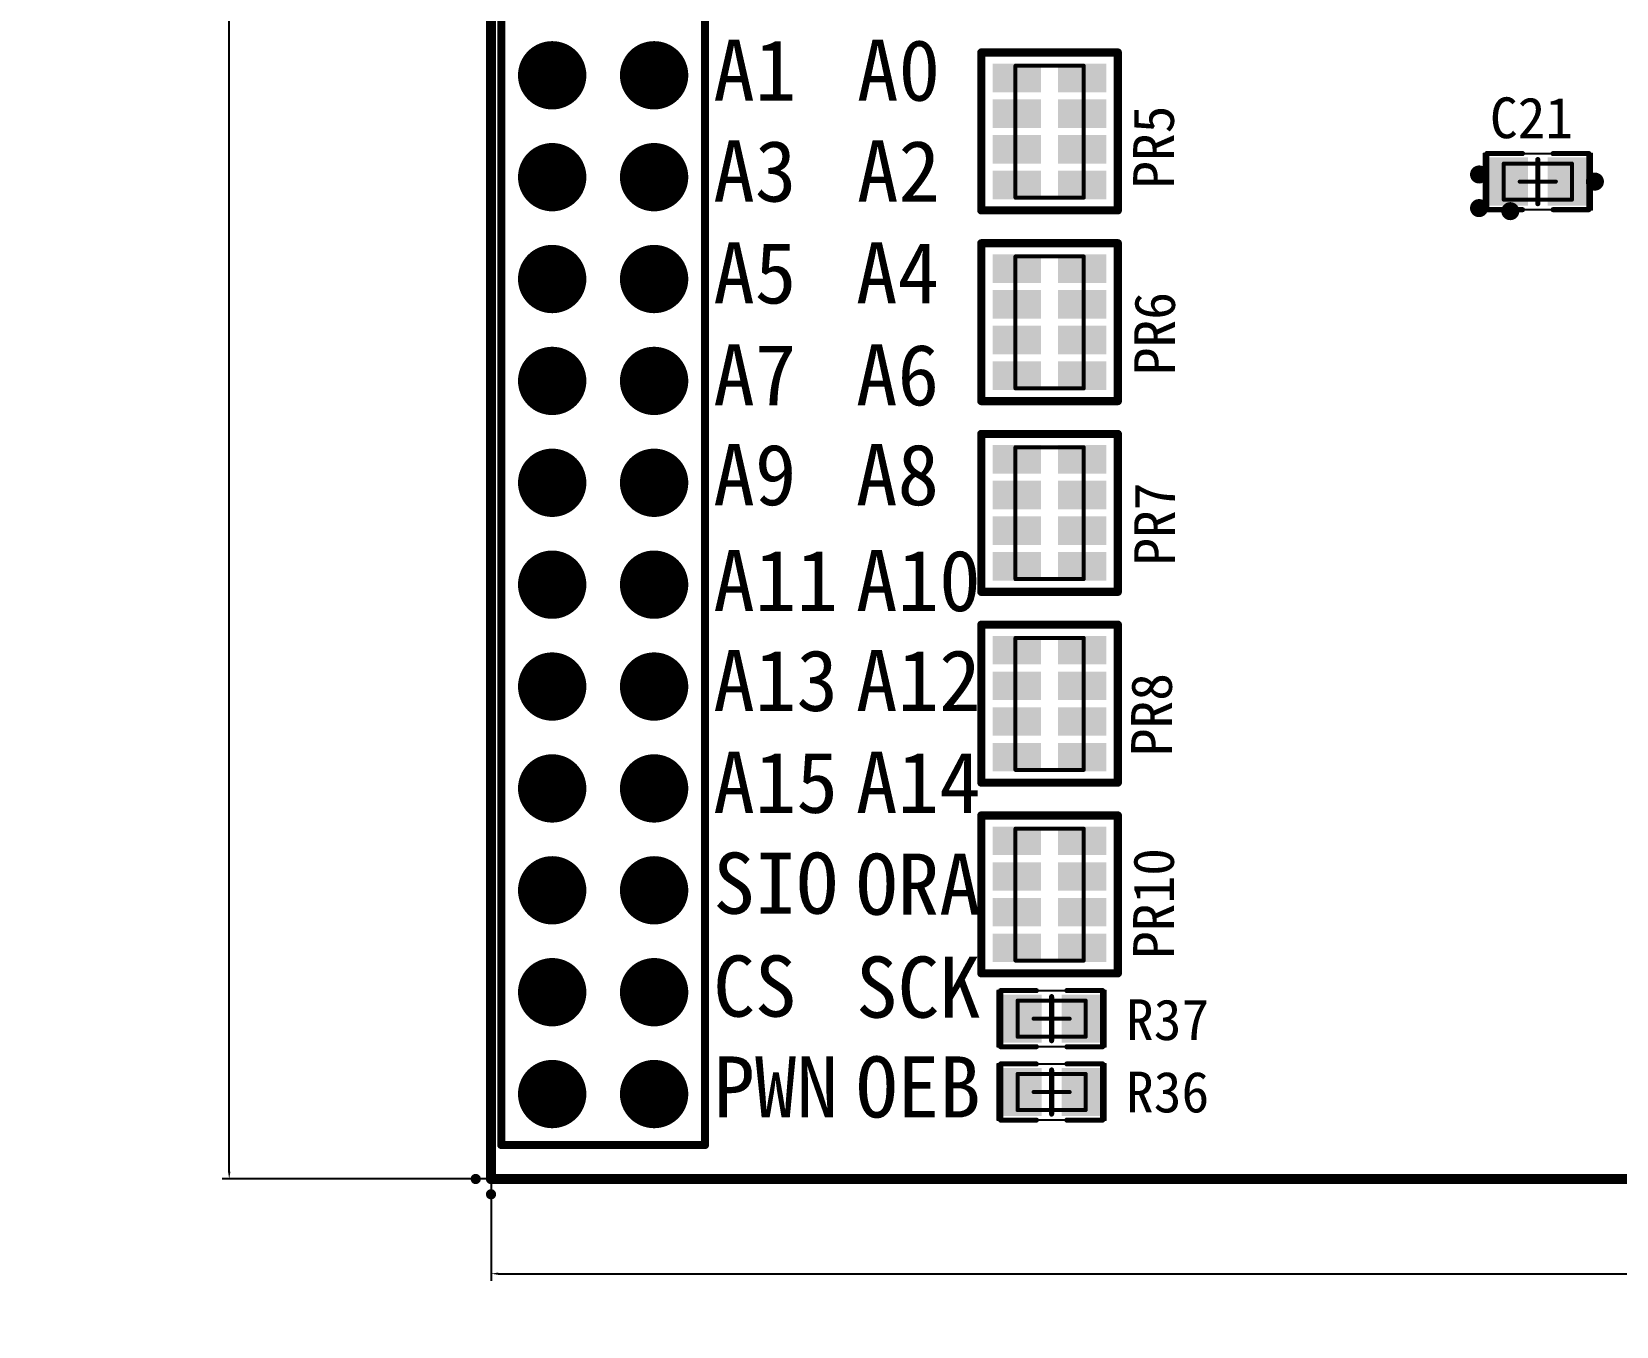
# Model space of a CAD drawing. Extents: x 75 to 173, y 40 to 188.
# Drawn here: x 74.89 to 114.38, y 40.02 to 72.29 of the extents above; entities that cross this region are included whole.
import ezdxf

# ---------------------------------------------------------------- set-up
doc = ezdxf.new("R2010")
doc.units = 0
doc.header["$MEASUREMENT"] = 0
doc.layers.get('0').update_dxf_attribs({"linetype": 'CONTINUOUS'})
doc.layers.get('Defpoints').update_dxf_attribs({"linetype": 'CONTINUOUS'})
for name, color, linetype in [('BOTTOMOVERLAY', 54, 'CONTINUOUS'), ('BOTTOMSOLDER', 6, 'CONTINUOUS'), ('DRILLDRAWING', 1, 'CONTINUOUS'), ('KEEPOUTLAYER', 6, 'CONTINUOUS'), ('MECHANICAL1', 6, 'CONTINUOUS'), ('MECHANICAL13', 56, 'CONTINUOUS'), ('MECHANICAL15', 56, 'CONTINUOUS'), ('MULTILAYER', 9, 'CONTINUOUS'), ('TOPOVERLAY', 2, 'CONTINUOUS'), ('TOPPASTE', 8, 'CONTINUOUS'), ('TOPSOLDER', 216, 'CONTINUOUS')]:
    doc.layers.add(name, color=color, linetype=linetype)
doc.dimstyles.get("Standard").update_dxf_attribs({"dimtxt": 0.18, "dimasz": 0.18, "dimexe": 0.18, "dimexo": 0.0625, "dimgap": 0.09, "dimtad": 0, "dimtih": 1, "dimtoh": 1, "dimdec": 4, "dimzin": 0, "dimdsep": 46, "dimtxsty": 'STANDARD', "dimcen": 0.09, "dimadec": 0, "dimazin": 0, "dimtfac": 1, "dimtdec": 4, "dimtofl": 0, "dimtmove": 0, "dimatfit": 0, "dimfxl": 1, "dimtolj": 1, "dimtzin": 0, "dimarcsym": 0})

# ---------------------------------------------------------------- blocks, each defined once
blk = doc.blocks.new('R0603_1')
at = {"layer": 'MECHANICAL13', "const_width": 0.1}
for points in [[(-0.850001, 0.449999), (0.849998, 0.449999)], [(-0.850001, -0.450002), (-0.850001, 0.449999)], [(0.849998, -0.450002), (0.849998, 0.449999)], [(-0.850001, -0.450002), (0.849998, -0.450002)]]:
    blk.add_lwpolyline(points, dxfattribs=at)
at = {"layer": 'MECHANICAL13', "const_width": 0.05}
for points in [[(-0.875, 0.449999, 1), (-0.825002, 0.449999, 1)], [(-0.875, 0.449999, 1), (-0.825002, 0.449999, 1)], [(0.825, 0.449999, 1), (0.874997, 0.449999, 1)], [(0.825, 0.449999, 1), (0.874997, 0.449999, 1)], [(-0.875, -0.450002, 1), (-0.825002, -0.450002, 1)], [(-0.875, -0.450002, 1), (-0.825002, -0.450002, 1)], [(0.825, -0.450002, 1), (0.874997, -0.450002, 1)], [(0.825, -0.450002, 1), (0.874997, -0.450002, 1)]]:
    blk.add_lwpolyline(points, format="xyb", close=True, dxfattribs=at)
at = {"layer": 'MECHANICAL15'}
for points, const_width in [([(-1.35, -0.700001), (-1.35, 0.700001)], 0.05), ([(-1.35, 0.700001), (1.35, 0.700001)], 0.05), ([(0, -0.450002), (0, 0.449999)], 0.1), ([(1.35, -0.700001), (1.35, 0.700001)], 0.05), ([(-0.450002, 0), (0.449999, 0)], 0.1), ([(-1.35, -0.700001), (1.35, -0.700001)], 0.05)]:
    blk.add_lwpolyline(points, dxfattribs=dict(at, const_width=const_width))
for points, const_width in [([(-1.362499, 0.700001, 1), (-1.3375, 0.700001, 1)], 0.024999), ([(-1.362499, 0.700001, 1), (-1.3375, 0.700001, 1)], 0.024999), ([(-0.024999, 0.449999, 1), (0.024999, 0.449999, 1)], 0.05), ([(1.3375, 0.700001, 1), (1.362499, 0.700001, 1)], 0.024999), ([(1.3375, 0.700001, 1), (1.362499, 0.700001, 1)], 0.024999), ([(-0.475, 0, 1), (-0.425003, 0, 1)], 0.05), ([(0.425, 0, 1), (0.474998, 0, 1)], 0.05), ([(-1.362499, -0.700001, 1), (-1.3375, -0.700001, 1)], 0.024999), ([(-1.362499, -0.700001, 1), (-1.3375, -0.700001, 1)], 0.024999), ([(-0.024999, -0.450002, 1), (0.024999, -0.450002, 1)], 0.05), ([(1.3375, -0.700001, 1), (1.362499, -0.700001, 1)], 0.024999), ([(1.3375, -0.700001, 1), (1.362499, -0.700001, 1)], 0.024999)]:
    blk.add_lwpolyline(points, format="xyb", close=True, dxfattribs=dict(at, const_width=const_width))
at = {"layer": 'TOPOVERLAY', "const_width": 0.127}
for points in [[(-1.27, 0.700001), (-0.381, 0.700001)], [(-1.27, -0.700001), (-1.27, 0.700001)], [(0, -0.549999), (0, 0.549999)], [(0.381, 0.700001), (1.27, 0.700001)], [(1.27, -0.700001), (1.27, 0.700001)], [(-1.27, -0.700001), (-0.381, -0.700001)], [(0.381, -0.700001), (1.27, -0.700001)]]:
    blk.add_lwpolyline(points, dxfattribs=at)
at = {"layer": 'TOPOVERLAY', "const_width": 0.0635}
for points in [[(-1.30175, 0.700001, 1), (-1.23825, 0.700001, 1)], [(-1.30175, 0.700001, 1), (-1.23825, 0.700001, 1)], [(-0.41275, 0.700001, 1), (-0.34925, 0.700001, 1)], [(-0.03175, 0.549999, 1), (0.03175, 0.549999, 1)], [(0.34925, 0.700001, 1), (0.41275, 0.700001, 1)], [(1.23825, 0.700001, 1), (1.30175, 0.700001, 1)], [(1.23825, 0.700001, 1), (1.30175, 0.700001, 1)], [(-1.30175, -0.700001, 1), (-1.23825, -0.700001, 1)], [(-1.30175, -0.700001, 1), (-1.23825, -0.700001, 1)], [(-0.41275, -0.700001, 1), (-0.34925, -0.700001, 1)], [(-0.03175, -0.549999, 1), (0.03175, -0.549999, 1)], [(0.34925, -0.700001, 1), (0.41275, -0.700001, 1)], [(1.23825, -0.700001, 1), (1.30175, -0.700001, 1)], [(1.23825, -0.700001, 1), (1.30175, -0.700001, 1)]]:
    blk.add_lwpolyline(points, format="xyb", close=True, dxfattribs=at)
at = {"layer": 'TOPPASTE'}
for points in [[(-0.350002, -0.499999), (-0.350002, 0.499999), (-1.15, -0.499999), (-1.15, 0.499999)], [(1.149998, -0.499999), (1.149998, 0.499999), (0.349999, -0.499999), (0.349999, 0.499999)]]:
    blk.add_solid(points, dxfattribs=at)
at = {"layer": 'TOPSOLDER'}
for points in [[(-0.248402, -0.601599), (-0.248402, 0.601599), (-1.2516, -0.601599), (-1.2516, 0.601599)], [(1.251598, -0.601599), (1.251598, 0.601599), (0.248399, -0.601599), (0.248399, 0.601599)]]:
    blk.add_solid(points, dxfattribs=at)
blk = doc.blocks.new('PR4_0603_2')
at = {"layer": 'MECHANICAL13', "const_width": 0.1}
for points in [[(1.651, 0.85008), (-1.6383, 0.85008)], [(-1.6383, -0.84992), (-1.6383, 0.85008)], [(1.651, -0.84992), (1.651, 0.85008)], [(1.651, -0.84992), (-1.6383, -0.84992)]]:
    blk.add_lwpolyline(points, dxfattribs=at)
at = {"layer": 'MECHANICAL13', "const_width": 0.05}
for points in [[(-1.663299, 0.85008, 1), (-1.613301, 0.85008, 1)], [(-1.663299, 0.85008, 1), (-1.613301, 0.85008, 1)], [(1.626001, 0.85008, 1), (1.675999, 0.85008, 1)], [(1.626001, 0.85008, 1), (1.675999, 0.85008, 1)], [(-1.663299, -0.84992, 1), (-1.613301, -0.84992, 1)], [(-1.663299, -0.84992, 1), (-1.613301, -0.84992, 1)], [(1.626001, -0.84992, 1), (1.675999, -0.84992, 1)], [(1.626001, -0.84992, 1), (1.675999, -0.84992, 1)]]:
    blk.add_lwpolyline(points, format="xyb", close=True, dxfattribs=at)
at = {"layer": 'TOPOVERLAY', "const_width": 0.2032}
for points in [[(1.9685, 1.7018), (-1.9685, 1.7018)], [(-1.9685, -1.7018), (-1.9685, 1.7018)], [(1.9685, -1.7018), (1.9685, 1.7018)], [(1.9685, -1.7018), (-1.9685, -1.7018)]]:
    blk.add_lwpolyline(points, dxfattribs=at)
at = {"layer": 'TOPOVERLAY', "const_width": 0.1016}
for points in [[(-2.0193, 1.7018, 1), (-1.9177, 1.7018, 1)], [(-2.0193, 1.7018, 1), (-1.9177, 1.7018, 1)], [(1.9177, 1.7018, 1), (2.0193, 1.7018, 1)], [(1.9177, 1.7018, 1), (2.0193, 1.7018, 1)], [(-2.0193, -1.7018, 1), (-1.9177, -1.7018, 1)], [(-2.0193, -1.7018, 1), (-1.9177, -1.7018, 1)], [(1.9177, -1.7018, 1), (2.0193, -1.7018, 1)], [(1.9177, -1.7018, 1), (2.0193, -1.7018, 1)]]:
    blk.add_lwpolyline(points, format="xyb", close=True, dxfattribs=at)
at = {"layer": 'TOPPASTE'}
for points in [[(-1.0795, 0.312804), (-1.0795, 1.312802), (-1.5875, 0.312804), (-1.5875, 1.312802)], [(-0.1905, 0.312801), (-0.1905, 1.312799), (-0.6985, 0.312801), (-0.6985, 1.312799)], [(0.6985, 0.312801), (0.6985, 1.312799), (0.1905, 0.312801), (0.1905, 1.312799)], [(1.587503, 0.312801), (1.587503, 1.312799), (1.079503, 0.312801), (1.079503, 1.312799)], [(-1.0795, -1.312799), (-1.0795, -0.312801), (-1.5875, -1.312799), (-1.5875, -0.312801)], [(-0.1905, -1.312799), (-0.1905, -0.312801), (-0.6985, -1.312799), (-0.6985, -0.312801)], [(0.6985, -1.312799), (0.6985, -0.312801), (0.1905, -1.312799), (0.1905, -0.312801)], [(1.5875, -1.312799), (1.5875, -0.312801), (1.0795, -1.312799), (1.0795, -0.312801)]]:
    blk.add_solid(points, dxfattribs=at)
at = {"layer": 'TOPSOLDER'}
for points in [[(-0.9779, 0.211204), (-0.9779, 1.414402), (-1.6891, 0.211204), (-1.6891, 1.414402)], [(-0.0889, 0.211201), (-0.0889, 1.414399), (-0.8001, 0.211201), (-0.8001, 1.414399)], [(0.8001, 0.211201), (0.8001, 1.414399), (0.0889, 0.211201), (0.0889, 1.414399)], [(1.689103, 0.211201), (1.689103, 1.414399), (0.977903, 0.211201), (0.977903, 1.414399)], [(-0.9779, -1.414399), (-0.9779, -0.211201), (-1.6891, -1.414399), (-1.6891, -0.211201)], [(-0.0889, -1.414399), (-0.0889, -0.211201), (-0.8001, -1.414399), (-0.8001, -0.211201)], [(0.8001, -1.414399), (0.8001, -0.211201), (0.0889, -1.414399), (0.0889, -0.211201)], [(1.6891, -1.414399), (1.6891, -0.211201), (0.9779, -1.414399), (0.9779, -0.211201)]]:
    blk.add_solid(points, dxfattribs=at)
blk = doc.blocks.new('PR4_0603_4')
at = {"layer": 'MECHANICAL13', "const_width": 0.1}
for points in [[(1.651, 0.85008), (-1.6383, 0.85008)], [(-1.6383, -0.84992), (-1.6383, 0.85008)], [(1.651, -0.84992), (1.651, 0.85008)], [(1.651, -0.84992), (-1.6383, -0.84992)]]:
    blk.add_lwpolyline(points, dxfattribs=at)
at = {"layer": 'MECHANICAL13', "const_width": 0.05}
for points in [[(-1.663299, 0.85008, 1), (-1.613301, 0.85008, 1)], [(-1.663299, 0.85008, 1), (-1.613301, 0.85008, 1)], [(1.626001, 0.85008, 1), (1.675999, 0.85008, 1)], [(1.626001, 0.85008, 1), (1.675999, 0.85008, 1)], [(-1.663299, -0.84992, 1), (-1.613301, -0.84992, 1)], [(-1.663299, -0.84992, 1), (-1.613301, -0.84992, 1)], [(1.626001, -0.84992, 1), (1.675999, -0.84992, 1)], [(1.626001, -0.84992, 1), (1.675999, -0.84992, 1)]]:
    blk.add_lwpolyline(points, format="xyb", close=True, dxfattribs=at)
at = {"layer": 'TOPOVERLAY', "const_width": 0.2032}
for points in [[(1.9685, 1.7018), (-1.9685, 1.7018)], [(-1.9685, -1.7018), (-1.9685, 1.7018)], [(1.9685, -1.7018), (1.9685, 1.7018)], [(1.9685, -1.7018), (-1.9685, -1.7018)]]:
    blk.add_lwpolyline(points, dxfattribs=at)
at = {"layer": 'TOPOVERLAY', "const_width": 0.1016}
for points in [[(-2.0193, 1.7018, 1), (-1.9177, 1.7018, 1)], [(-2.0193, 1.7018, 1), (-1.9177, 1.7018, 1)], [(1.9177, 1.7018, 1), (2.0193, 1.7018, 1)], [(1.9177, 1.7018, 1), (2.0193, 1.7018, 1)], [(-2.0193, -1.7018, 1), (-1.9177, -1.7018, 1)], [(-2.0193, -1.7018, 1), (-1.9177, -1.7018, 1)], [(1.9177, -1.7018, 1), (2.0193, -1.7018, 1)], [(1.9177, -1.7018, 1), (2.0193, -1.7018, 1)]]:
    blk.add_lwpolyline(points, format="xyb", close=True, dxfattribs=at)
at = {"layer": 'TOPPASTE'}
for points in [[(-1.0795, 0.312804), (-1.0795, 1.312802), (-1.5875, 0.312804), (-1.5875, 1.312802)], [(-0.1905, 0.312801), (-0.1905, 1.312799), (-0.6985, 0.312801), (-0.6985, 1.312799)], [(0.6985, 0.312801), (0.6985, 1.312799), (0.1905, 0.312801), (0.1905, 1.312799)], [(1.587503, 0.312801), (1.587503, 1.312799), (1.079503, 0.312801), (1.079503, 1.312799)], [(-1.0795, -1.312799), (-1.0795, -0.312801), (-1.5875, -1.312799), (-1.5875, -0.312801)], [(-0.1905, -1.312799), (-0.1905, -0.312801), (-0.6985, -1.312799), (-0.6985, -0.312801)], [(0.6985, -1.312799), (0.6985, -0.312801), (0.1905, -1.312799), (0.1905, -0.312801)], [(1.5875, -1.312799), (1.5875, -0.312801), (1.0795, -1.312799), (1.0795, -0.312801)]]:
    blk.add_solid(points, dxfattribs=at)
at = {"layer": 'TOPSOLDER'}
for points in [[(-0.9779, 0.211204), (-0.9779, 1.414402), (-1.6891, 0.211204), (-1.6891, 1.414402)], [(-0.0889, 0.211201), (-0.0889, 1.414399), (-0.8001, 0.211201), (-0.8001, 1.414399)], [(0.8001, 0.211201), (0.8001, 1.414399), (0.0889, 0.211201), (0.0889, 1.414399)], [(1.689103, 0.211201), (1.689103, 1.414399), (0.977903, 0.211201), (0.977903, 1.414399)], [(-0.9779, -1.414399), (-0.9779, -0.211201), (-1.6891, -1.414399), (-1.6891, -0.211201)], [(-0.0889, -1.414399), (-0.0889, -0.211201), (-0.8001, -1.414399), (-0.8001, -0.211201)], [(0.8001, -1.414399), (0.8001, -0.211201), (0.0889, -1.414399), (0.0889, -0.211201)], [(1.6891, -1.414399), (1.6891, -0.211201), (0.9779, -1.414399), (0.9779, -0.211201)]]:
    blk.add_solid(points, dxfattribs=at)
blk = doc.blocks.new('PR4_0603_5')
at = {"layer": 'MECHANICAL13', "const_width": 0.1}
for points in [[(1.651, 0.85008), (-1.6383, 0.85008)], [(-1.6383, -0.84992), (-1.6383, 0.85008)], [(1.651, -0.84992), (1.651, 0.85008)], [(1.651, -0.84992), (-1.6383, -0.84992)]]:
    blk.add_lwpolyline(points, dxfattribs=at)
at = {"layer": 'MECHANICAL13', "const_width": 0.05}
for points in [[(-1.663299, 0.85008, 1), (-1.613301, 0.85008, 1)], [(-1.663299, 0.85008, 1), (-1.613301, 0.85008, 1)], [(1.626001, 0.85008, 1), (1.675999, 0.85008, 1)], [(1.626001, 0.85008, 1), (1.675999, 0.85008, 1)], [(-1.663299, -0.84992, 1), (-1.613301, -0.84992, 1)], [(-1.663299, -0.84992, 1), (-1.613301, -0.84992, 1)], [(1.626001, -0.84992, 1), (1.675999, -0.84992, 1)], [(1.626001, -0.84992, 1), (1.675999, -0.84992, 1)]]:
    blk.add_lwpolyline(points, format="xyb", close=True, dxfattribs=at)
at = {"layer": 'TOPOVERLAY', "const_width": 0.2032}
for points in [[(1.9685, 1.7018), (-1.9685, 1.7018)], [(-1.9685, -1.7018), (-1.9685, 1.7018)], [(1.9685, -1.7018), (1.9685, 1.7018)], [(1.9685, -1.7018), (-1.9685, -1.7018)]]:
    blk.add_lwpolyline(points, dxfattribs=at)
at = {"layer": 'TOPOVERLAY', "const_width": 0.1016}
for points in [[(-2.0193, 1.7018, 1), (-1.9177, 1.7018, 1)], [(-2.0193, 1.7018, 1), (-1.9177, 1.7018, 1)], [(1.9177, 1.7018, 1), (2.0193, 1.7018, 1)], [(1.9177, 1.7018, 1), (2.0193, 1.7018, 1)], [(-2.0193, -1.7018, 1), (-1.9177, -1.7018, 1)], [(-2.0193, -1.7018, 1), (-1.9177, -1.7018, 1)], [(1.9177, -1.7018, 1), (2.0193, -1.7018, 1)], [(1.9177, -1.7018, 1), (2.0193, -1.7018, 1)]]:
    blk.add_lwpolyline(points, format="xyb", close=True, dxfattribs=at)
at = {"layer": 'TOPPASTE'}
for points in [[(-1.0795, 0.312804), (-1.0795, 1.312802), (-1.5875, 0.312804), (-1.5875, 1.312802)], [(-0.1905, 0.312801), (-0.1905, 1.312799), (-0.6985, 0.312801), (-0.6985, 1.312799)], [(0.6985, 0.312801), (0.6985, 1.312799), (0.1905, 0.312801), (0.1905, 1.312799)], [(1.587503, 0.312801), (1.587503, 1.312799), (1.079503, 0.312801), (1.079503, 1.312799)], [(-1.0795, -1.312799), (-1.0795, -0.312801), (-1.5875, -1.312799), (-1.5875, -0.312801)], [(-0.1905, -1.312799), (-0.1905, -0.312801), (-0.6985, -1.312799), (-0.6985, -0.312801)], [(0.6985, -1.312799), (0.6985, -0.312801), (0.1905, -1.312799), (0.1905, -0.312801)], [(1.5875, -1.312799), (1.5875, -0.312801), (1.0795, -1.312799), (1.0795, -0.312801)]]:
    blk.add_solid(points, dxfattribs=at)
at = {"layer": 'TOPSOLDER'}
for points in [[(-0.9779, 0.211204), (-0.9779, 1.414402), (-1.6891, 0.211204), (-1.6891, 1.414402)], [(-0.0889, 0.211201), (-0.0889, 1.414399), (-0.8001, 0.211201), (-0.8001, 1.414399)], [(0.8001, 0.211201), (0.8001, 1.414399), (0.0889, 0.211201), (0.0889, 1.414399)], [(1.689103, 0.211201), (1.689103, 1.414399), (0.977903, 0.211201), (0.977903, 1.414399)], [(-0.9779, -1.414399), (-0.9779, -0.211201), (-1.6891, -1.414399), (-1.6891, -0.211201)], [(-0.0889, -1.414399), (-0.0889, -0.211201), (-0.8001, -1.414399), (-0.8001, -0.211201)], [(0.8001, -1.414399), (0.8001, -0.211201), (0.0889, -1.414399), (0.0889, -0.211201)], [(1.6891, -1.414399), (1.6891, -0.211201), (0.9779, -1.414399), (0.9779, -0.211201)]]:
    blk.add_solid(points, dxfattribs=at)
blk = doc.blocks.new('PR4_0603_6')
at = {"layer": 'MECHANICAL13', "const_width": 0.1}
for points in [[(1.651, 0.85008), (-1.6383, 0.85008)], [(-1.6383, -0.84992), (-1.6383, 0.85008)], [(1.651, -0.84992), (1.651, 0.85008)], [(1.651, -0.84992), (-1.6383, -0.84992)]]:
    blk.add_lwpolyline(points, dxfattribs=at)
at = {"layer": 'MECHANICAL13', "const_width": 0.05}
for points in [[(-1.663299, 0.85008, 1), (-1.613301, 0.85008, 1)], [(-1.663299, 0.85008, 1), (-1.613301, 0.85008, 1)], [(1.626001, 0.85008, 1), (1.675999, 0.85008, 1)], [(1.626001, 0.85008, 1), (1.675999, 0.85008, 1)], [(-1.663299, -0.84992, 1), (-1.613301, -0.84992, 1)], [(-1.663299, -0.84992, 1), (-1.613301, -0.84992, 1)], [(1.626001, -0.84992, 1), (1.675999, -0.84992, 1)], [(1.626001, -0.84992, 1), (1.675999, -0.84992, 1)]]:
    blk.add_lwpolyline(points, format="xyb", close=True, dxfattribs=at)
at = {"layer": 'TOPOVERLAY', "const_width": 0.2032}
for points in [[(1.9685, 1.7018), (-1.9685, 1.7018)], [(-1.9685, -1.7018), (-1.9685, 1.7018)], [(1.9685, -1.7018), (1.9685, 1.7018)], [(1.9685, -1.7018), (-1.9685, -1.7018)]]:
    blk.add_lwpolyline(points, dxfattribs=at)
at = {"layer": 'TOPOVERLAY', "const_width": 0.1016}
for points in [[(-2.0193, 1.7018, 1), (-1.9177, 1.7018, 1)], [(-2.0193, 1.7018, 1), (-1.9177, 1.7018, 1)], [(1.9177, 1.7018, 1), (2.0193, 1.7018, 1)], [(1.9177, 1.7018, 1), (2.0193, 1.7018, 1)], [(-2.0193, -1.7018, 1), (-1.9177, -1.7018, 1)], [(-2.0193, -1.7018, 1), (-1.9177, -1.7018, 1)], [(1.9177, -1.7018, 1), (2.0193, -1.7018, 1)], [(1.9177, -1.7018, 1), (2.0193, -1.7018, 1)]]:
    blk.add_lwpolyline(points, format="xyb", close=True, dxfattribs=at)
at = {"layer": 'TOPPASTE'}
for points in [[(-1.0795, 0.312804), (-1.0795, 1.312802), (-1.5875, 0.312804), (-1.5875, 1.312802)], [(-0.1905, 0.312801), (-0.1905, 1.312799), (-0.6985, 0.312801), (-0.6985, 1.312799)], [(0.6985, 0.312801), (0.6985, 1.312799), (0.1905, 0.312801), (0.1905, 1.312799)], [(1.587503, 0.312801), (1.587503, 1.312799), (1.079503, 0.312801), (1.079503, 1.312799)], [(-1.0795, -1.312799), (-1.0795, -0.312801), (-1.5875, -1.312799), (-1.5875, -0.312801)], [(-0.1905, -1.312799), (-0.1905, -0.312801), (-0.6985, -1.312799), (-0.6985, -0.312801)], [(0.6985, -1.312799), (0.6985, -0.312801), (0.1905, -1.312799), (0.1905, -0.312801)], [(1.5875, -1.312799), (1.5875, -0.312801), (1.0795, -1.312799), (1.0795, -0.312801)]]:
    blk.add_solid(points, dxfattribs=at)
at = {"layer": 'TOPSOLDER'}
for points in [[(-0.9779, 0.211204), (-0.9779, 1.414402), (-1.6891, 0.211204), (-1.6891, 1.414402)], [(-0.0889, 0.211201), (-0.0889, 1.414399), (-0.8001, 0.211201), (-0.8001, 1.414399)], [(0.8001, 0.211201), (0.8001, 1.414399), (0.0889, 0.211201), (0.0889, 1.414399)], [(1.689103, 0.211201), (1.689103, 1.414399), (0.977903, 0.211201), (0.977903, 1.414399)], [(-0.9779, -1.414399), (-0.9779, -0.211201), (-1.6891, -1.414399), (-1.6891, -0.211201)], [(-0.0889, -1.414399), (-0.0889, -0.211201), (-0.8001, -1.414399), (-0.8001, -0.211201)], [(0.8001, -1.414399), (0.8001, -0.211201), (0.0889, -1.414399), (0.0889, -0.211201)], [(1.6891, -1.414399), (1.6891, -0.211201), (0.9779, -1.414399), (0.9779, -0.211201)]]:
    blk.add_solid(points, dxfattribs=at)
blk = doc.blocks.new('PIN_HDR2X23_2_54MM_B_14')
at = {"layer": 'BOTTOMOVERLAY', "const_width": 0.2}
for points in [[(57.15, 1.27), (-1.27, 1.27)], [(-1.27, -3.81), (-1.27, 1.27)], [(57.15, -3.81), (57.15, 1.27)], [(57.15, -3.81), (-1.27, -3.81)]]:
    blk.add_lwpolyline(points, dxfattribs=at)
at = {"layer": 'BOTTOMOVERLAY', "const_width": 0.1}
for points in [[(-1.32, 1.27, 1), (-1.22, 1.27, 1)], [(-1.32, 1.27, 1), (-1.22, 1.27, 1)], [(57.1, 1.27, 1), (57.2, 1.27, 1)], [(57.1, 1.27, 1), (57.2, 1.27, 1)], [(-1.32, -3.81, 1), (-1.22, -3.81, 1)], [(-1.32, -3.81, 1), (-1.22, -3.81, 1)], [(57.1, -3.81, 1), (57.2, -3.81, 1)], [(57.1, -3.81, 1), (57.2, -3.81, 1)]]:
    blk.add_lwpolyline(points, format="xyb", close=True, dxfattribs=at)
at = {"layer": 'BOTTOMSOLDER', "const_width": 0.851598}
for points in [[(2.114199, 0, 1), (2.965801, 0, 1)], [(4.654199, 0, 1), (5.505801, 0, 1)], [(7.194199, 0, 1), (8.045801, 0, 1)], [(9.734199, 0, 1), (10.585801, 0, 1)], [(12.274199, 0, 1), (13.125801, 0, 1)], [(14.814199, 0, 1), (15.665801, 0, 1)], [(17.354199, 0, 1), (18.205801, 0, 1)], [(19.894199, 0, 1), (20.745801, 0, 1)], [(22.434199, 0, 1), (23.285801, 0, 1)], [(24.974199, 0, 1), (25.825801, 0, 1)], [(27.514199, 0, 1), (28.365801, 0, 1)], [(30.054199, 0, 1), (30.905801, 0, 1)], [(32.594199, 0, 1), (33.445801, 0, 1)], [(35.134199, 0, 1), (35.985801, 0, 1)], [(37.674199, 0, 1), (38.525801, 0, 1)], [(40.214199, 0, 1), (41.065801, 0, 1)], [(42.754199, 0, 1), (43.605801, 0, 1)], [(45.294199, 0, 1), (46.145801, 0, 1)], [(47.834199, 0, 1), (48.685801, 0, 1)], [(50.374199, 0, 1), (51.225801, 0, 1)], [(52.914199, 0, 1), (53.765801, 0, 1)], [(55.454199, 0, 1), (56.305801, 0, 1)], [(-0.425801, -2.54, 1), (0.425801, -2.54, 1)], [(2.114199, -2.54, 1), (2.965801, -2.54, 1)], [(4.654199, -2.54, 1), (5.505801, -2.54, 1)], [(7.194199, -2.54, 1), (8.045801, -2.54, 1)], [(9.734199, -2.54, 1), (10.585801, -2.54, 1)], [(12.274199, -2.54, 1), (13.125801, -2.54, 1)], [(14.814199, -2.54, 1), (15.665801, -2.54, 1)], [(17.354199, -2.54, 1), (18.205801, -2.54, 1)], [(19.894199, -2.54, 1), (20.745801, -2.54, 1)], [(22.434199, -2.54, 1), (23.285801, -2.54, 1)], [(24.974199, -2.54, 1), (25.825801, -2.54, 1)], [(27.514199, -2.54, 1), (28.365801, -2.54, 1)], [(30.054199, -2.54, 1), (30.905801, -2.54, 1)], [(32.594199, -2.54, 1), (33.445801, -2.54, 1)], [(35.134199, -2.54, 1), (35.985801, -2.54, 1)], [(37.674199, -2.54, 1), (38.525801, -2.54, 1)], [(40.214199, -2.54, 1), (41.065801, -2.54, 1)], [(42.754199, -2.54, 1), (43.605801, -2.54, 1)], [(45.294199, -2.54, 1), (46.145801, -2.54, 1)], [(47.834199, -2.54, 1), (48.685801, -2.54, 1)], [(50.374199, -2.54, 1), (51.225801, -2.54, 1)], [(52.914199, -2.54, 1), (53.765801, -2.54, 1)], [(55.454199, -2.54, 1), (56.305801, -2.54, 1)]]:
    blk.add_lwpolyline(points, format="xyb", close=True, dxfattribs=at)
at = {"layer": 'BOTTOMSOLDER'}
blk.add_solid([(-0.851598, -0.851598), (0.851598, -0.851598), (-0.851598, 0.851598), (0.851598, 0.851598)], dxfattribs=at)
at = {"layer": 'DRILLDRAWING', "const_width": 0.449999}
for points in [[(-0.225001, 0, 1), (0.225001, 0, 1)], [(2.314999, 0, 1), (2.765001, 0, 1)], [(4.854999, 0, 1), (5.305001, 0, 1)], [(7.394999, 0, 1), (7.845001, 0, 1)], [(9.934999, 0, 1), (10.385001, 0, 1)], [(12.474999, 0, 1), (12.925001, 0, 1)], [(15.014999, 0, 1), (15.465001, 0, 1)], [(17.554999, 0, 1), (18.005001, 0, 1)], [(20.094999, 0, 1), (20.545001, 0, 1)], [(22.634999, 0, 1), (23.085001, 0, 1)], [(25.174999, 0, 1), (25.625001, 0, 1)], [(27.714999, 0, 1), (28.165001, 0, 1)], [(30.254999, 0, 1), (30.705001, 0, 1)], [(32.794999, 0, 1), (33.245001, 0, 1)], [(35.334999, 0, 1), (35.785001, 0, 1)], [(37.874999, 0, 1), (38.325001, 0, 1)], [(40.414999, 0, 1), (40.865001, 0, 1)], [(42.954999, 0, 1), (43.405001, 0, 1)], [(45.494999, 0, 1), (45.945001, 0, 1)], [(48.034999, 0, 1), (48.485001, 0, 1)], [(50.574999, 0, 1), (51.025001, 0, 1)], [(53.114999, 0, 1), (53.565001, 0, 1)], [(55.654999, 0, 1), (56.105001, 0, 1)], [(-0.225001, -2.54, 1), (0.225001, -2.54, 1)], [(2.314999, -2.54, 1), (2.765001, -2.54, 1)], [(4.854999, -2.54, 1), (5.305001, -2.54, 1)], [(7.394999, -2.54, 1), (7.845001, -2.54, 1)], [(9.934999, -2.54, 1), (10.385001, -2.54, 1)], [(12.474999, -2.54, 1), (12.925001, -2.54, 1)], [(15.014999, -2.54, 1), (15.465001, -2.54, 1)], [(17.554999, -2.54, 1), (18.005001, -2.54, 1)], [(20.094999, -2.54, 1), (20.545001, -2.54, 1)], [(22.634999, -2.54, 1), (23.085001, -2.54, 1)], [(25.174999, -2.54, 1), (25.625001, -2.54, 1)], [(27.714999, -2.54, 1), (28.165001, -2.54, 1)], [(30.254999, -2.54, 1), (30.705001, -2.54, 1)], [(32.794999, -2.54, 1), (33.245001, -2.54, 1)], [(35.334999, -2.54, 1), (35.785001, -2.54, 1)], [(37.874999, -2.54, 1), (38.325001, -2.54, 1)], [(40.414999, -2.54, 1), (40.865001, -2.54, 1)], [(42.954999, -2.54, 1), (43.405001, -2.54, 1)], [(45.494999, -2.54, 1), (45.945001, -2.54, 1)], [(48.034999, -2.54, 1), (48.485001, -2.54, 1)], [(50.574999, -2.54, 1), (51.025001, -2.54, 1)], [(53.114999, -2.54, 1), (53.565001, -2.54, 1)], [(55.654999, -2.54, 1), (56.105001, -2.54, 1)]]:
    blk.add_lwpolyline(points, format="xyb", close=True, dxfattribs=at)
at = {"layer": 'MULTILAYER', "const_width": 0.749999}
for points in [[(2.164999, 0, 1), (2.915001, 0, 1)], [(4.704999, 0, 1), (5.455001, 0, 1)], [(7.244999, 0, 1), (7.995001, 0, 1)], [(9.784999, 0, 1), (10.535001, 0, 1)], [(12.324999, 0, 1), (13.075001, 0, 1)], [(14.864999, 0, 1), (15.615001, 0, 1)], [(17.404999, 0, 1), (18.155001, 0, 1)], [(19.944999, 0, 1), (20.695001, 0, 1)], [(22.484999, 0, 1), (23.235001, 0, 1)], [(25.024999, 0, 1), (25.775001, 0, 1)], [(27.564999, 0, 1), (28.315001, 0, 1)], [(30.104999, 0, 1), (30.855001, 0, 1)], [(32.644999, 0, 1), (33.395001, 0, 1)], [(35.184999, 0, 1), (35.935001, 0, 1)], [(37.724999, 0, 1), (38.475001, 0, 1)], [(40.264999, 0, 1), (41.015001, 0, 1)], [(42.804999, 0, 1), (43.555001, 0, 1)], [(45.344999, 0, 1), (46.095001, 0, 1)], [(47.884999, 0, 1), (48.635001, 0, 1)], [(50.424999, 0, 1), (51.175001, 0, 1)], [(52.964999, 0, 1), (53.715001, 0, 1)], [(55.504999, 0, 1), (56.255001, 0, 1)], [(-0.375001, -2.54, 1), (0.375001, -2.54, 1)], [(2.164999, -2.54, 1), (2.915001, -2.54, 1)], [(4.704999, -2.54, 1), (5.455001, -2.54, 1)], [(7.244999, -2.54, 1), (7.995001, -2.54, 1)], [(9.784999, -2.54, 1), (10.535001, -2.54, 1)], [(12.324999, -2.54, 1), (13.075001, -2.54, 1)], [(14.864999, -2.54, 1), (15.615001, -2.54, 1)], [(17.404999, -2.54, 1), (18.155001, -2.54, 1)], [(19.944999, -2.54, 1), (20.695001, -2.54, 1)], [(22.484999, -2.54, 1), (23.235001, -2.54, 1)], [(25.024999, -2.54, 1), (25.775001, -2.54, 1)], [(27.564999, -2.54, 1), (28.315001, -2.54, 1)], [(30.104999, -2.54, 1), (30.855001, -2.54, 1)], [(32.644999, -2.54, 1), (33.395001, -2.54, 1)], [(35.184999, -2.54, 1), (35.935001, -2.54, 1)], [(37.724999, -2.54, 1), (38.475001, -2.54, 1)], [(40.264999, -2.54, 1), (41.015001, -2.54, 1)], [(42.804999, -2.54, 1), (43.555001, -2.54, 1)], [(45.344999, -2.54, 1), (46.095001, -2.54, 1)], [(47.884999, -2.54, 1), (48.635001, -2.54, 1)], [(50.424999, -2.54, 1), (51.175001, -2.54, 1)], [(52.964999, -2.54, 1), (53.715001, -2.54, 1)], [(55.504999, -2.54, 1), (56.255001, -2.54, 1)]]:
    blk.add_lwpolyline(points, format="xyb", close=True, dxfattribs=at)
at = {"layer": 'MULTILAYER'}
blk.add_solid([(-0.749999, -0.749999), (0.749999, -0.749999), (-0.749999, 0.749999), (0.749999, 0.749999)], dxfattribs=at)
at = {"layer": 'TOPSOLDER', "const_width": 0.851598}
for points in [[(2.114199, 0, 1), (2.965801, 0, 1)], [(4.654199, 0, 1), (5.505801, 0, 1)], [(7.194199, 0, 1), (8.045801, 0, 1)], [(9.734199, 0, 1), (10.585801, 0, 1)], [(12.274199, 0, 1), (13.125801, 0, 1)], [(14.814199, 0, 1), (15.665801, 0, 1)], [(17.354199, 0, 1), (18.205801, 0, 1)], [(19.894199, 0, 1), (20.745801, 0, 1)], [(22.434199, 0, 1), (23.285801, 0, 1)], [(24.974199, 0, 1), (25.825801, 0, 1)], [(27.514199, 0, 1), (28.365801, 0, 1)], [(30.054199, 0, 1), (30.905801, 0, 1)], [(32.594199, 0, 1), (33.445801, 0, 1)], [(35.134199, 0, 1), (35.985801, 0, 1)], [(37.674199, 0, 1), (38.525801, 0, 1)], [(40.214199, 0, 1), (41.065801, 0, 1)], [(42.754199, 0, 1), (43.605801, 0, 1)], [(45.294199, 0, 1), (46.145801, 0, 1)], [(47.834199, 0, 1), (48.685801, 0, 1)], [(50.374199, 0, 1), (51.225801, 0, 1)], [(52.914199, 0, 1), (53.765801, 0, 1)], [(55.454199, 0, 1), (56.305801, 0, 1)], [(-0.425801, -2.54, 1), (0.425801, -2.54, 1)], [(2.114199, -2.54, 1), (2.965801, -2.54, 1)], [(4.654199, -2.54, 1), (5.505801, -2.54, 1)], [(7.194199, -2.54, 1), (8.045801, -2.54, 1)], [(9.734199, -2.54, 1), (10.585801, -2.54, 1)], [(12.274199, -2.54, 1), (13.125801, -2.54, 1)], [(14.814199, -2.54, 1), (15.665801, -2.54, 1)], [(17.354199, -2.54, 1), (18.205801, -2.54, 1)], [(19.894199, -2.54, 1), (20.745801, -2.54, 1)], [(22.434199, -2.54, 1), (23.285801, -2.54, 1)], [(24.974199, -2.54, 1), (25.825801, -2.54, 1)], [(27.514199, -2.54, 1), (28.365801, -2.54, 1)], [(30.054199, -2.54, 1), (30.905801, -2.54, 1)], [(32.594199, -2.54, 1), (33.445801, -2.54, 1)], [(35.134199, -2.54, 1), (35.985801, -2.54, 1)], [(37.674199, -2.54, 1), (38.525801, -2.54, 1)], [(40.214199, -2.54, 1), (41.065801, -2.54, 1)], [(42.754199, -2.54, 1), (43.605801, -2.54, 1)], [(45.294199, -2.54, 1), (46.145801, -2.54, 1)], [(47.834199, -2.54, 1), (48.685801, -2.54, 1)], [(50.374199, -2.54, 1), (51.225801, -2.54, 1)], [(52.914199, -2.54, 1), (53.765801, -2.54, 1)], [(55.454199, -2.54, 1), (56.305801, -2.54, 1)]]:
    blk.add_lwpolyline(points, format="xyb", close=True, dxfattribs=at)
at = {"layer": 'TOPSOLDER'}
blk.add_solid([(-0.851598, -0.851598), (0.851598, -0.851598), (-0.851598, 0.851598), (0.851598, 0.851598)], dxfattribs=at)
blk = doc.blocks.new('R0603_48')
at = {"layer": 'MECHANICAL13', "const_width": 0.1}
for points in [[(-0.850001, 0.449999), (0.849998, 0.449999)], [(-0.850001, -0.450002), (-0.850001, 0.449999)], [(0.849998, -0.450002), (0.849998, 0.449999)], [(-0.850001, -0.450002), (0.849998, -0.450002)]]:
    blk.add_lwpolyline(points, dxfattribs=at)
at = {"layer": 'MECHANICAL13', "const_width": 0.05}
for points in [[(-0.875, 0.449999, 1), (-0.825002, 0.449999, 1)], [(-0.875, 0.449999, 1), (-0.825002, 0.449999, 1)], [(0.825, 0.449999, 1), (0.874997, 0.449999, 1)], [(0.825, 0.449999, 1), (0.874997, 0.449999, 1)], [(-0.875, -0.450002, 1), (-0.825002, -0.450002, 1)], [(-0.875, -0.450002, 1), (-0.825002, -0.450002, 1)], [(0.825, -0.450002, 1), (0.874997, -0.450002, 1)], [(0.825, -0.450002, 1), (0.874997, -0.450002, 1)]]:
    blk.add_lwpolyline(points, format="xyb", close=True, dxfattribs=at)
at = {"layer": 'MECHANICAL15'}
for points, const_width in [([(-1.35, -0.700001), (-1.35, 0.700001)], 0.05), ([(-1.35, 0.700001), (1.35, 0.700001)], 0.05), ([(0, -0.450002), (0, 0.449999)], 0.1), ([(1.35, -0.700001), (1.35, 0.700001)], 0.05), ([(-0.450002, 0), (0.449999, 0)], 0.1), ([(-1.35, -0.700001), (1.35, -0.700001)], 0.05)]:
    blk.add_lwpolyline(points, dxfattribs=dict(at, const_width=const_width))
for points, const_width in [([(-1.362499, 0.700001, 1), (-1.3375, 0.700001, 1)], 0.024999), ([(-1.362499, 0.700001, 1), (-1.3375, 0.700001, 1)], 0.024999), ([(-0.024999, 0.449999, 1), (0.024999, 0.449999, 1)], 0.05), ([(1.3375, 0.700001, 1), (1.362499, 0.700001, 1)], 0.024999), ([(1.3375, 0.700001, 1), (1.362499, 0.700001, 1)], 0.024999), ([(-0.475, 0, 1), (-0.425003, 0, 1)], 0.05), ([(0.425, 0, 1), (0.474998, 0, 1)], 0.05), ([(-1.362499, -0.700001, 1), (-1.3375, -0.700001, 1)], 0.024999), ([(-1.362499, -0.700001, 1), (-1.3375, -0.700001, 1)], 0.024999), ([(-0.024999, -0.450002, 1), (0.024999, -0.450002, 1)], 0.05), ([(1.3375, -0.700001, 1), (1.362499, -0.700001, 1)], 0.024999), ([(1.3375, -0.700001, 1), (1.362499, -0.700001, 1)], 0.024999)]:
    blk.add_lwpolyline(points, format="xyb", close=True, dxfattribs=dict(at, const_width=const_width))
at = {"layer": 'TOPOVERLAY', "const_width": 0.127}
for points in [[(-1.27, 0.700001), (-0.381, 0.700001)], [(-1.27, -0.700001), (-1.27, 0.700001)], [(0, -0.549999), (0, 0.549999)], [(0.381, 0.700001), (1.27, 0.700001)], [(1.27, -0.700001), (1.27, 0.700001)], [(-1.27, -0.700001), (-0.381, -0.700001)], [(0.381, -0.700001), (1.27, -0.700001)]]:
    blk.add_lwpolyline(points, dxfattribs=at)
at = {"layer": 'TOPOVERLAY', "const_width": 0.0635}
for points in [[(-1.30175, 0.700001, 1), (-1.23825, 0.700001, 1)], [(-1.30175, 0.700001, 1), (-1.23825, 0.700001, 1)], [(-0.41275, 0.700001, 1), (-0.34925, 0.700001, 1)], [(-0.03175, 0.549999, 1), (0.03175, 0.549999, 1)], [(0.34925, 0.700001, 1), (0.41275, 0.700001, 1)], [(1.23825, 0.700001, 1), (1.30175, 0.700001, 1)], [(1.23825, 0.700001, 1), (1.30175, 0.700001, 1)], [(-1.30175, -0.700001, 1), (-1.23825, -0.700001, 1)], [(-1.30175, -0.700001, 1), (-1.23825, -0.700001, 1)], [(-0.41275, -0.700001, 1), (-0.34925, -0.700001, 1)], [(-0.03175, -0.549999, 1), (0.03175, -0.549999, 1)], [(0.34925, -0.700001, 1), (0.41275, -0.700001, 1)], [(1.23825, -0.700001, 1), (1.30175, -0.700001, 1)], [(1.23825, -0.700001, 1), (1.30175, -0.700001, 1)]]:
    blk.add_lwpolyline(points, format="xyb", close=True, dxfattribs=at)
at = {"layer": 'TOPPASTE'}
for points in [[(-0.350002, -0.499999), (-0.350002, 0.499999), (-1.15, -0.499999), (-1.15, 0.499999)], [(1.149998, -0.499999), (1.149998, 0.499999), (0.349999, -0.499999), (0.349999, 0.499999)]]:
    blk.add_solid(points, dxfattribs=at)
at = {"layer": 'TOPSOLDER'}
for points in [[(-0.248402, -0.601599), (-0.248402, 0.601599), (-1.2516, -0.601599), (-1.2516, 0.601599)], [(1.251598, -0.601599), (1.251598, 0.601599), (0.248399, -0.601599), (0.248399, 0.601599)]]:
    blk.add_solid(points, dxfattribs=at)
blk = doc.blocks.new('PR4_0603_75')
at = {"layer": 'MECHANICAL13', "const_width": 0.1}
for points in [[(1.651, 0.85008), (-1.6383, 0.85008)], [(-1.6383, -0.84992), (-1.6383, 0.85008)], [(1.651, -0.84992), (1.651, 0.85008)], [(1.651, -0.84992), (-1.6383, -0.84992)]]:
    blk.add_lwpolyline(points, dxfattribs=at)
at = {"layer": 'MECHANICAL13', "const_width": 0.05}
for points in [[(-1.663299, 0.85008, 1), (-1.613301, 0.85008, 1)], [(-1.663299, 0.85008, 1), (-1.613301, 0.85008, 1)], [(1.626001, 0.85008, 1), (1.675999, 0.85008, 1)], [(1.626001, 0.85008, 1), (1.675999, 0.85008, 1)], [(-1.663299, -0.84992, 1), (-1.613301, -0.84992, 1)], [(-1.663299, -0.84992, 1), (-1.613301, -0.84992, 1)], [(1.626001, -0.84992, 1), (1.675999, -0.84992, 1)], [(1.626001, -0.84992, 1), (1.675999, -0.84992, 1)]]:
    blk.add_lwpolyline(points, format="xyb", close=True, dxfattribs=at)
at = {"layer": 'TOPOVERLAY', "const_width": 0.2032}
for points in [[(1.9685, 1.7018), (-1.9685, 1.7018)], [(-1.9685, -1.7018), (-1.9685, 1.7018)], [(1.9685, -1.7018), (1.9685, 1.7018)], [(1.9685, -1.7018), (-1.9685, -1.7018)]]:
    blk.add_lwpolyline(points, dxfattribs=at)
at = {"layer": 'TOPOVERLAY', "const_width": 0.1016}
for points in [[(-2.0193, 1.7018, 1), (-1.9177, 1.7018, 1)], [(-2.0193, 1.7018, 1), (-1.9177, 1.7018, 1)], [(1.9177, 1.7018, 1), (2.0193, 1.7018, 1)], [(1.9177, 1.7018, 1), (2.0193, 1.7018, 1)], [(-2.0193, -1.7018, 1), (-1.9177, -1.7018, 1)], [(-2.0193, -1.7018, 1), (-1.9177, -1.7018, 1)], [(1.9177, -1.7018, 1), (2.0193, -1.7018, 1)], [(1.9177, -1.7018, 1), (2.0193, -1.7018, 1)]]:
    blk.add_lwpolyline(points, format="xyb", close=True, dxfattribs=at)
at = {"layer": 'TOPPASTE'}
for points in [[(-1.0795, 0.312804), (-1.0795, 1.312802), (-1.5875, 0.312804), (-1.5875, 1.312802)], [(-0.1905, 0.312801), (-0.1905, 1.312799), (-0.6985, 0.312801), (-0.6985, 1.312799)], [(0.6985, 0.312801), (0.6985, 1.312799), (0.1905, 0.312801), (0.1905, 1.312799)], [(1.587503, 0.312801), (1.587503, 1.312799), (1.079503, 0.312801), (1.079503, 1.312799)], [(-1.0795, -1.312799), (-1.0795, -0.312801), (-1.5875, -1.312799), (-1.5875, -0.312801)], [(-0.1905, -1.312799), (-0.1905, -0.312801), (-0.6985, -1.312799), (-0.6985, -0.312801)], [(0.6985, -1.312799), (0.6985, -0.312801), (0.1905, -1.312799), (0.1905, -0.312801)], [(1.5875, -1.312799), (1.5875, -0.312801), (1.0795, -1.312799), (1.0795, -0.312801)]]:
    blk.add_solid(points, dxfattribs=at)
at = {"layer": 'TOPSOLDER'}
for points in [[(-0.9779, 0.211204), (-0.9779, 1.414402), (-1.6891, 0.211204), (-1.6891, 1.414402)], [(-0.0889, 0.211201), (-0.0889, 1.414399), (-0.8001, 0.211201), (-0.8001, 1.414399)], [(0.8001, 0.211201), (0.8001, 1.414399), (0.0889, 0.211201), (0.0889, 1.414399)], [(1.689103, 0.211201), (1.689103, 1.414399), (0.977903, 0.211201), (0.977903, 1.414399)], [(-0.9779, -1.414399), (-0.9779, -0.211201), (-1.6891, -1.414399), (-1.6891, -0.211201)], [(-0.0889, -1.414399), (-0.0889, -0.211201), (-0.8001, -1.414399), (-0.8001, -0.211201)], [(0.8001, -1.414399), (0.8001, -0.211201), (0.0889, -1.414399), (0.0889, -0.211201)], [(1.6891, -1.414399), (1.6891, -0.211201), (0.9779, -1.414399), (0.9779, -0.211201)]]:
    blk.add_solid(points, dxfattribs=at)
blk = doc.blocks.new('C0603_107')
at = {"layer": 'MECHANICAL13', "const_width": 0.1}
for points in [[(-0.850001, 0.449999), (0.849998, 0.449999)], [(-0.850001, -0.450002), (-0.850001, 0.449999)], [(0.849998, -0.450002), (0.849998, 0.449999)], [(-0.850001, -0.450002), (0.849998, -0.450002)]]:
    blk.add_lwpolyline(points, dxfattribs=at)
at = {"layer": 'MECHANICAL13', "const_width": 0.05}
for points in [[(-0.875, 0.449999, 1), (-0.825002, 0.449999, 1)], [(-0.875, 0.449999, 1), (-0.825002, 0.449999, 1)], [(0.825, 0.449999, 1), (0.874997, 0.449999, 1)], [(0.825, 0.449999, 1), (0.874997, 0.449999, 1)], [(-0.875, -0.450002, 1), (-0.825002, -0.450002, 1)], [(-0.875, -0.450002, 1), (-0.825002, -0.450002, 1)], [(0.825, -0.450002, 1), (0.874997, -0.450002, 1)], [(0.825, -0.450002, 1), (0.874997, -0.450002, 1)]]:
    blk.add_lwpolyline(points, format="xyb", close=True, dxfattribs=at)
at = {"layer": 'MECHANICAL15'}
for points, const_width in [([(-1.35, -0.700001), (-1.35, 0.700001)], 0.05), ([(-1.35, 0.700001), (1.35, 0.700001)], 0.05), ([(0, -0.450002), (0, 0.449999)], 0.1), ([(1.35, -0.700001), (1.35, 0.700001)], 0.05), ([(-0.450002, 0), (0.449999, 0)], 0.1), ([(-1.35, -0.700001), (1.35, -0.700001)], 0.05)]:
    blk.add_lwpolyline(points, dxfattribs=dict(at, const_width=const_width))
for points, const_width in [([(-1.362499, 0.700001, 1), (-1.3375, 0.700001, 1)], 0.024999), ([(-1.362499, 0.700001, 1), (-1.3375, 0.700001, 1)], 0.024999), ([(-0.024999, 0.449999, 1), (0.024999, 0.449999, 1)], 0.05), ([(1.3375, 0.700001, 1), (1.362499, 0.700001, 1)], 0.024999), ([(1.3375, 0.700001, 1), (1.362499, 0.700001, 1)], 0.024999), ([(-0.475, 0, 1), (-0.425003, 0, 1)], 0.05), ([(0.425, 0, 1), (0.474998, 0, 1)], 0.05), ([(-1.362499, -0.700001, 1), (-1.3375, -0.700001, 1)], 0.024999), ([(-1.362499, -0.700001, 1), (-1.3375, -0.700001, 1)], 0.024999), ([(-0.024999, -0.450002, 1), (0.024999, -0.450002, 1)], 0.05), ([(1.3375, -0.700001, 1), (1.362499, -0.700001, 1)], 0.024999), ([(1.3375, -0.700001, 1), (1.362499, -0.700001, 1)], 0.024999)]:
    blk.add_lwpolyline(points, format="xyb", close=True, dxfattribs=dict(at, const_width=const_width))
at = {"layer": 'TOPOVERLAY', "const_width": 0.127}
for points in [[(-1.27, 0.700001), (-0.381, 0.700001)], [(-1.27, -0.700001), (-1.27, 0.700001)], [(0, -0.549999), (0, 0.549999)], [(0.381, 0.700001), (1.27, 0.700001)], [(1.27, -0.700001), (1.27, 0.700001)], [(-1.27, -0.700001), (-0.381, -0.700001)], [(0.381, -0.700001), (1.27, -0.700001)]]:
    blk.add_lwpolyline(points, dxfattribs=at)
at = {"layer": 'TOPOVERLAY', "const_width": 0.0635}
for points in [[(-1.30175, 0.700001, 1), (-1.23825, 0.700001, 1)], [(-1.30175, 0.700001, 1), (-1.23825, 0.700001, 1)], [(-0.41275, 0.700001, 1), (-0.34925, 0.700001, 1)], [(-0.03175, 0.549999, 1), (0.03175, 0.549999, 1)], [(0.34925, 0.700001, 1), (0.41275, 0.700001, 1)], [(1.23825, 0.700001, 1), (1.30175, 0.700001, 1)], [(1.23825, 0.700001, 1), (1.30175, 0.700001, 1)], [(-1.30175, -0.700001, 1), (-1.23825, -0.700001, 1)], [(-1.30175, -0.700001, 1), (-1.23825, -0.700001, 1)], [(-0.41275, -0.700001, 1), (-0.34925, -0.700001, 1)], [(-0.03175, -0.549999, 1), (0.03175, -0.549999, 1)], [(0.34925, -0.700001, 1), (0.41275, -0.700001, 1)], [(1.23825, -0.700001, 1), (1.30175, -0.700001, 1)], [(1.23825, -0.700001, 1), (1.30175, -0.700001, 1)]]:
    blk.add_lwpolyline(points, format="xyb", close=True, dxfattribs=at)
at = {"layer": 'TOPPASTE'}
for points in [[(-0.350002, -0.499999), (-0.350002, 0.499999), (-1.15, -0.499999), (-1.15, 0.499999)], [(1.149998, -0.499999), (1.149998, 0.499999), (0.349999, -0.499999), (0.349999, 0.499999)]]:
    blk.add_solid(points, dxfattribs=at)
at = {"layer": 'TOPSOLDER'}
for points in [[(-0.248402, -0.601599), (-0.248402, 0.601599), (-1.2516, -0.601599), (-1.2516, 0.601599)], [(1.251598, -0.601599), (1.251598, 0.601599), (0.248399, -0.601599), (0.248399, 0.601599)]]:
    blk.add_solid(points, dxfattribs=at)
blk = doc.blocks.new('*D121')
at = {"color": 0, "linetype": 'Continuous', "lineweight": -2}
for p, q in [((86.211, 103.69), (79.633, 103.69)), ((79.813, 103.51), (79.813, 74.78)), ((79.813, 43.87), (79.813, 72.6)), ((86.274, 43.69), (79.633, 43.69))]:
    blk.add_line(p, q, dxfattribs=at)
at = {"color": 0, "linetype": 'Continuous'}
for points in [[(79.843, 103.51), (79.783, 103.51), (79.813, 103.69)], [(79.783, 43.87), (79.843, 43.87), (79.813, 43.69)]]:
    blk.add_solid(points, dxfattribs=at)
at = {"layer": 'Defpoints', "color": 0, "linetype": 'Continuous'}
for p in [(86.273, 103.69), (79.813, 43.69), (86.337, 43.69)]:
    blk.add_point(p, dxfattribs=at)
at = {"color": 0, "linetype": 'Continuous', "insert": (79.813, 73.69), "char_height": 2, "attachment_point": 5}
blk.add_mtext('\\A1;60.0000', dxfattribs=at)
blk = doc.blocks.new('*D122')
at = {"color": 0, "linetype": 'Continuous', "lineweight": -2}
for p, q in [((159.972, 48.128), (159.972, 41.149)), ((86.337, 43.627), (86.337, 41.149)), ((86.517, 41.329), (117.231, 41.329)), ((159.792, 41.329), (129.078, 41.329))]:
    blk.add_line(p, q, dxfattribs=at)
at = {"color": 0, "linetype": 'Continuous'}
for points in [[(86.517, 41.359), (86.517, 41.299), (86.337, 41.329)], [(159.792, 41.299), (159.792, 41.359), (159.972, 41.329)]]:
    blk.add_solid(points, dxfattribs=at)
at = {"layer": 'Defpoints', "color": 0, "linetype": 'Continuous'}
for p in [(159.972, 48.19), (86.337, 43.69), (159.972, 41.329)]:
    blk.add_point(p, dxfattribs=at)
at = {"color": 0, "linetype": 'Continuous', "insert": (123.154, 41.329), "char_height": 2, "attachment_point": 5}
blk.add_mtext('\\A1;73.6350', dxfattribs=at)

msp = doc.modelspace()

# ---------------------------------------------------------------- linework, layer by layer
at = {"layer": 'DRILLDRAWING', "const_width": 0.1}
for points in [[(110.90894, 68.7344, 1), (111.00894, 68.7344, 1)], [(113.79519, 68.5566, 1), (113.89519, 68.5566, 1)], [(110.90894, 67.8962, 1), (111.00894, 67.8962, 1)], [(111.68699, 67.82, 1), (111.78699, 67.82, 1)]]:
    msp.add_lwpolyline(points, format="xyb", close=True, dxfattribs=at)
at = {"layer": 'KEEPOUTLAYER', "const_width": 0.254}
for points in [[(86.33699, 43.69), (86.337, 103.69)], [(86.33699, 43.69), (155.47199, 43.69)]]:
    msp.add_lwpolyline(points, dxfattribs=at)
at = {"layer": 'KEEPOUTLAYER', "const_width": 0.127}
msp.add_lwpolyline([(86.27349, 43.69, 1), (86.40049, 43.69, 1)], format="xyb", close=True, dxfattribs=at)
msp.add_lwpolyline([(86.27349, 43.69, 1), (86.40049, 43.69, 1)], format="xyb", close=True, dxfattribs=at)
at = {"layer": 'MECHANICAL1', "const_width": 0.127}
for points in [[(85.89249, 43.69, 1), (86.01949, 43.69, 1)], [(86.27349, 43.309, 1), (86.40049, 43.309, 1)]]:
    msp.add_lwpolyline(points, format="xyb", close=True, dxfattribs=at)
at = {"layer": 'MULTILAYER', "const_width": 0.225}
for points in [[(110.84644, 68.7344, 1), (111.07144, 68.7344, 1)], [(113.73269, 68.5566, 1), (113.95769, 68.5566, 1)], [(110.84644, 67.8962, 1), (111.07144, 67.8962, 1)], [(111.62449, 67.82, 1), (111.84949, 67.82, 1)]]:
    msp.add_lwpolyline(points, format="xyb", close=True, dxfattribs=at)

# ---------------------------------------------------------------- block references
at = {"rotation": 270}
for name, p in [('PIN_HDR2X23_2_54MM_B_14', (90.40099, 101.68759)), ('PR4_0603_75', (100.25619, 69.80777)), ('PR4_0603_6', (100.25619, 65.05233)), ('PR4_0603_5', (100.25619, 60.29688)), ('PR4_0603_4', (100.25619, 55.54144)), ('PR4_0603_2', (100.25619, 50.786))]:
    msp.add_blockref(name, p, dxfattribs=at)
for name, p in [('C0603_107', (112.42279, 68.5566)), ('R0603_48', (100.30699, 47.6872)), ('R0603_1', (100.30699, 45.8584))]:
    msp.add_blockref(name, p)

# ---------------------------------------------------------------- texts
at = {"layer": 'TOPOVERLAY'}
for s, height, p in [('A1', 1.524, (91.87419, 70.5726)), ('A0', 1.524, (95.45559, 70.5726)), ('C21', 1.016, (111.22899, 69.63939)), ('A3', 1.524, (91.87419, 68.058)), ('A2', 1.524, (95.45559, 68.058)), ('A5', 1.524, (91.87419, 65.518)), ('A4', 1.524, (95.43019, 65.518)), ('A7', 1.524, (91.87419, 62.978)), ('A6', 1.524, (95.43019, 62.978)), ('A9', 1.524, (91.87419, 60.4888)), ('A8', 1.524, (95.43019, 60.4888)), ('A11', 1.524, (91.87419, 57.8472)), ('A10', 1.524, (95.43019, 57.8472)), ('A13', 1.524, (91.87419, 55.358)), ('A12', 1.524, (95.43019, 55.358)), ('A15', 1.524, (91.87419, 52.818)), ('A14', 1.524, (95.43019, 52.818)), ('SIO', 1.524, (91.87419, 50.3034)), ('ORA', 1.524, (95.43019, 50.278)), ('CS', 1.524, (91.87419, 47.738)), ('SCK', 1.524, (95.43019, 47.7126)), ('R37', 1.016, (102.16119, 47.1538)), ('PWN', 1.524, (91.87419, 45.2234)), ('OEB', 1.524, (95.43019, 45.2234)), ('R36', 1.016, (102.16119, 45.3504))]:
    msp.add_text(s, height=height, dxfattribs=at).set_placement(p)
for s, p in [('PR5', (103.35499, 68.3788)), ('PR6', (103.38039, 63.7306)), ('PR7', (103.38039, 58.9808)), ('PR8', (103.30419, 54.231)), ('PR10', (103.35499, 49.1764))]:
    msp.add_text(s, height=1.016, rotation=90, dxfattribs=at).set_placement(p)

# ---------------------------------------------------------------- dimensions: what is measured, and where the dimension line sits
at = {"linetype": 'Continuous'}
dim = msp.add_linear_dim(base=(79.81279, 43.69), p1=(86.27349, 103.69), p2=(86.33699, 43.69), angle=90, dimstyle='STANDARD', override={"dimtxt": 2, "dimtmove": 2, "dimatfit": 3}, dxfattribs=at)
dim.commit()
dim.dimension.update_dxf_attribs({"geometry": '*D121', "text_midpoint": (79.81279, 73.69)})
dim = msp.add_linear_dim(base=(159.97199, 41.32933), p1=(86.33699, 43.69), p2=(159.97199, 48.19), dimstyle='STANDARD', override={"dimtxt": 2, "dimtmove": 2, "dimatfit": 3}, dxfattribs=at)
dim.commit()
dim.dimension.update_dxf_attribs({"geometry": '*D122', "text_midpoint": (123.15449, 41.32933)})

doc.saveas('drawing.dxf')
